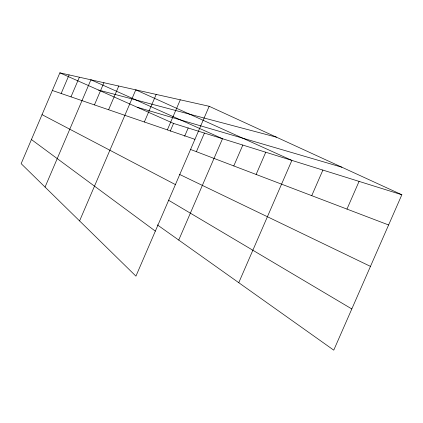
<?xml version="1.0" encoding="UTF-8"?>
<svg xmlns="http://www.w3.org/2000/svg" width="423" height="423" viewBox="0 0 423 423"><rect width="100%" height="100%" fill="white"/><g stroke="black" fill="none" stroke-linecap="round" stroke-linejoin="round"><path stroke-width="0.63" d="M209.174 106.289L59.865 72.846L21.15 163.659L135.931 276.14L209.174 106.289L401.85 194.754L333.758 350.154L157.33 224.862M61.161 93.499L69.092 74.913M70.985 96.862L79.376 77.213M45.055 187.088L90.903 79.799L222.514 138.723L178.733 240.063M94.44 104.899L103.931 82.718M108.6 109.747L118.752 86.038M79.577 220.917L135.783 89.85L291.881 160.396L238.757 282.691M144.349 121.998L156.187 94.419M167.355 129.877L180.288 99.817M170.194 131.225L173.546 123.426L401.85 194.754M184.634 136.238L188.187 128M196.388 151.683L204.42 133.071M233.782 165.943L242.818 145.068M256.121 174.456L265.755 152.232M311.746 195.664L322.886 170.083M346.971 209.094L359.074 181.388M98.575 90.067L276.505 137.2M137.205 107.257L341.906 167.228M52.352 90.474L194.929 139.326M190.308 149.367L388.61 224.967M59.865 72.846L173.546 123.426M179.516 174.392L370.463 266.384M42.041 114.665L175.402 184.597M168.412 200.142L351.814 308.949M31.429 139.542L155.347 231.117"/></g></svg>
